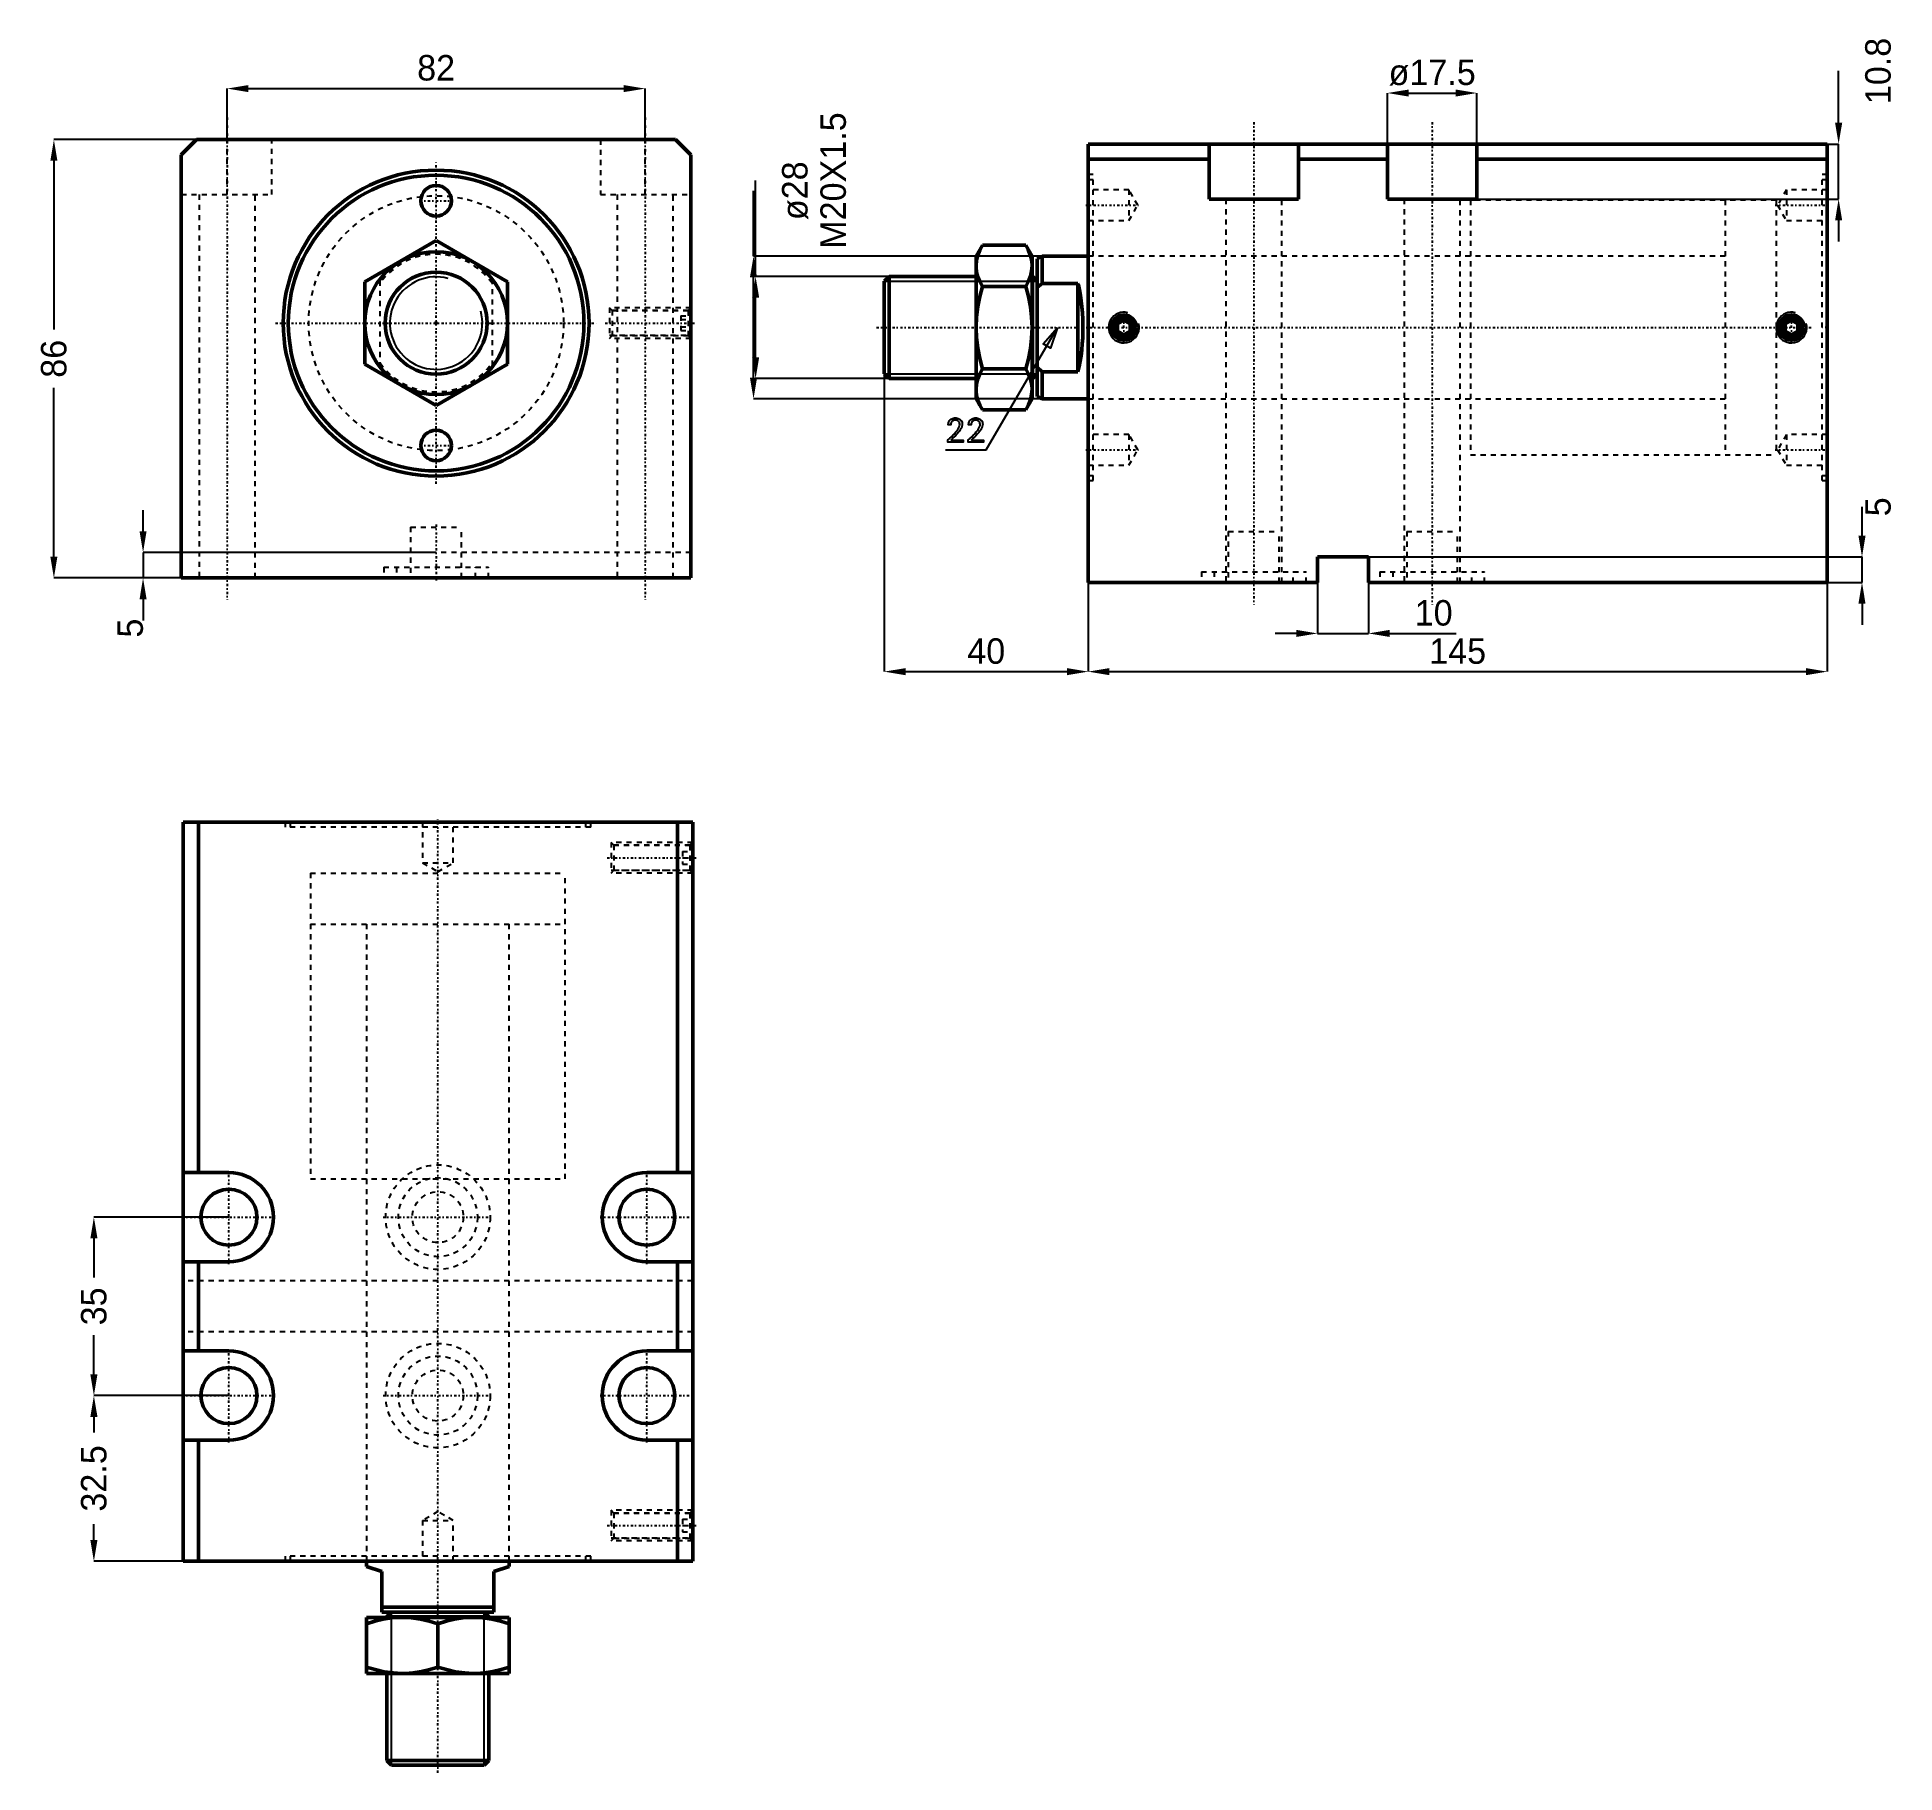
# Model space of a CAD drawing. Header units: millimetres. Extents: x -78 to 286, y -284 to 56.
import ezdxf

# ---------------------------------------------------------------- set-up
doc = ezdxf.new("R2010")
doc.units = ezdxf.units.MM
doc.linetypes.add('Center', pattern=[1.5, 0.45, -0.5, 0.05, -0.5])
doc.linetypes.add('Dashed', pattern=[2, 1, -1])
for name, color, linetype, lineweight in [('2d ConnectionPoints', 7, 'Continuous', 50), ('AM_0', 7, 'Continuous', 50), ('AM_5', 3, 'Continuous', 25), ('AM_7', 7, 'Center', 25), ('AM_9', 6, 'Dashed', 25)]:
    doc.layers.add(name, color=color, linetype=linetype, lineweight=lineweight)
doc.dimstyles.new('ISO-25', dxfattribs={"dimtxt": 2.5, "dimasz": 2.5, "dimexe": 1.25, "dimexo": 0.625, "dimtad": 1, "dimtxsty": 'Standard', "dimcen": 2.5, "dimadec": 0, "dimazin": 0, "dimtfac": 1, "dimtmove": 0, "dimatfit": 3, "dimfxl": 0, "dimarcsym": 0})

# ---------------------------------------------------------------- blocks, each defined once
blk = doc.blocks.new('1_JECX_MF_EXLA_50_50_0_rod__0_in_JECX_MF_160_EXLA_50_50_0__0')
at = {"layer": 'AM_0'}
for p, q in [((-14, 8.08), (0, 16.17)), ((0, 16.17), (14, 8.08)), ((-14, -8.08), (-14, 8.08)), ((14, 8.08), (14, -8.08)), ((0, -16.17), (-14, -8.08)), ((14, -8.08), (0, -16.17))]:
    blk.add_line(p, q, dxfattribs=at)
for radius in [14, 10]:
    blk.add_circle((0, 0), radius, dxfattribs=at)
at = {"layer": 'AM_5'}
blk.add_arc((0, 0), 9.08, 75, 15, dxfattribs=at)
at = {"layer": 'AM_9'}
for p, q in [((-11, -8.66), (-11, 8.66)), ((11, 8.66), (11, -8.66))]:
    blk.add_line(p, q, dxfattribs=at)
for start, end in [(35.4309, 144.5691), (215.4309, 324.5691)]:
    blk.add_arc((0, 0), 13.5, start, end, dxfattribs=at)
blk = doc.blocks.new('2_JECX_MF_EXLA_50_50_0_body__0_in_JECX_MF_160_EXLA_50_50_0__0')
at = {"layer": 'AM_0'}
for p, q in [((-47, 36), (-50, 33)), ((-50, 33), (-50, -50)), ((47, 36), (-47, 36)), ((50, 33), (47, 36)), ((50, -50), (50, 33)), ((-50, -50), (50, -50))]:
    blk.add_line(p, q, dxfattribs=at)
for centre, radius in [((0, 0), 30), ((0, 0), 29), ((0, 24), 3), ((0, -24), 3)]:
    blk.add_circle(centre, radius, dxfattribs=at)
at = {"layer": 'AM_5', "linetype": 'Dashed'}
for p, q in [((50, 3), (34, 3)), ((50, -3), (34, -3))]:
    blk.add_line(p, q, dxfattribs=at)
at = {"layer": 'AM_7'}
for p, q in [((-41, 40.3), (-41, -54.3)), ((41, 40.3), (41, -54.3)), ((0, -31.5), (0, 31.5)), ((-3.15, 24), (3.15, 24)), ((-31.5, 0), (31.5, 0)), ((33.2, 0), (50.8, 0)), ((-3.15, -24), (3.15, -24)), ((0, -39.5), (0, -50.5))]:
    blk.add_line(p, q, dxfattribs=at)
at = {"layer": 'AM_9'}
for p, q in [((-41, 25.2), (-41, 36)), ((-32.25, 25.2), (-32.25, 36)), ((32.25, 36), (32.25, 25.2)), ((41, 25.2), (41, 36)), ((-50, 25.2), (-32.25, 25.2)), ((-46.5, 25.2), (-46.5, -50)), ((-35.5, -50), (-35.5, 25.2)), ((32.25, 25.2), (50, 25.2)), ((35.5, 25.2), (35.5, -50)), ((46.5, -50), (46.5, 25.2)), ((34.54, 2.46), (34, 3)), ((34, 3), (34, -3)), ((49.5, 2.4), (34, 2.4)), ((49.46, 2.46), (34.54, 2.46)), ((34.54, 2.46), (34.54, -2.46)), ((48, 1.44), (50, 1.44)), ((48, 1.44), (48, -1.44)), ((48, 0.72), (50, 0.72)), ((50, 3), (49.46, 2.46)), ((49.46, 2.46), (49.46, -2.46)), ((50, 1.9), (49.5, 2.4)), ((49.5, 2.4), (49.5, -2.4)), ((34, -2.4), (49.5, -2.4)), ((34, -3), (34.54, -2.46)), ((34.54, -2.46), (49.46, -2.46)), ((48, -0.72), (50, -0.72)), ((48, -1.44), (50, -1.44)), ((49.46, -2.46), (50, -3)), ((49.5, -2.4), (50, -1.9)), ((-5, -40), (5, -40)), ((-5, -40), (-5, -50)), ((5, -50), (5, -40)), ((50, -45), (-50, -45)), ((-10.25, -47.9), (10.25, -47.9)), ((-10.25, -47.9), (-10.25, -50)), ((-7.75, -47.9), (-7.75, -50)), ((7.75, -50), (7.75, -47.9)), ((10.25, -50), (10.25, -47.9))]:
    blk.add_line(p, q, dxfattribs=at)
blk.add_circle((0, 0), 25, dxfattribs=at)
blk = doc.blocks.new('*D3')
at = {"layer": 'AM_5', "color": 0, "lineweight": -2}
for p, q in [((-41, 36), (-41, 46)), ((-36.83, 46), (36.83, 46)), ((41, 36), (41, 46))]:
    blk.add_line(p, q, dxfattribs=at)
at = {"layer": 'AM_5', "color": 0}
for points in [[(-36.83, 46.69), (-36.83, 45.31), (-41, 46)], [(36.83, 45.31), (36.83, 46.69), (41, 46)]]:
    blk.add_solid(points, dxfattribs=at)
at = {"layer": 'Defpoints', "color": 0}
for p in [(41, 46), (-41, 36), (41, 36)]:
    blk.add_point(p, dxfattribs=at)
at = {"layer": 'AM_5', "color": 0, "insert": (0, 50.05), "char_height": 5, "attachment_point": 5}
blk.add_mtext('82', dxfattribs=at)
blk = doc.blocks.new('*D4')
at = {"layer": 'AM_5', "color": 0, "lineweight": -2}
for p, q in [((-47, 36), (-75, 36)), ((-75, 31.83), (-75, -1.28)), ((-75, -45.83), (-75, -12.72)), ((-50, -50), (-75, -50))]:
    blk.add_line(p, q, dxfattribs=at)
at = {"layer": 'AM_5', "color": 0}
for points in [[(-74.31, 31.83), (-75.69, 31.83), (-75, 36)], [(-75.69, -45.83), (-74.31, -45.83), (-75, -50)]]:
    blk.add_solid(points, dxfattribs=at)
at = {"layer": 'Defpoints', "color": 0}
for p in [(-47, 36), (-75, -50), (-50, -50)]:
    blk.add_point(p, dxfattribs=at)
at = {"layer": 'AM_5', "color": 0, "insert": (-75, -7), "char_height": 5, "attachment_point": 5, "rotation": 90}
blk.add_mtext('86', dxfattribs=at)
blk = doc.blocks.new('*D5')
at = {"layer": 'AM_5', "color": 0, "lineweight": -2}
for p, q in [((-57.5, -40.83), (-57.5, -36.67)), ((0, -45), (-57.5, -45)), ((-57.5, -45), (-57.5, -50)), ((-50, -50), (-57.5, -50)), ((-57.5, -54.17), (-57.5, -58.33))]:
    blk.add_line(p, q, dxfattribs=at)
at = {"layer": 'AM_5', "color": 0}
for points in [[(-58.19, -40.83), (-56.81, -40.83), (-57.5, -45)], [(-56.81, -54.17), (-58.19, -54.17), (-57.5, -50)]]:
    blk.add_solid(points, dxfattribs=at)
at = {"layer": 'Defpoints', "color": 0}
for p in [(0, -45), (-57.5, -50), (-50, -50)]:
    blk.add_point(p, dxfattribs=at)
at = {"layer": 'AM_5', "color": 0, "insert": (-60, -59.83), "char_height": 5, "attachment_point": 5, "rotation": 90}
blk.add_mtext('5', dxfattribs=at)
blk = doc.blocks.new('1_JECX_MF_EXLA_50_50_0_rod__0_in_JECX_MF_160_EXLA_50_50_0__4')
at = {"layer": 'AM_0'}
for p, q in [((-14, 0), (-14, -1.03)), ((14, -1.03), (14, 0)), ((-11, -2), (-14, -1.03)), ((-11, -10), (-11, -2)), ((14, -1.03), (11, -2)), ((11, -2), (11, -10)), ((-11, -9), (11, -9)), ((-11, -10), (11, -10)), ((-9.08, -10), (-10, -10.92)), ((-10, -10.92), (10, -10.92)), ((-10, -10.92), (-10, -11)), ((10, -10.92), (9.08, -10)), ((10, -11), (10, -10.92)), ((14, -11), (-14, -11)), ((-14, -22), (-14, -11)), ((0, -20.75), (0, -12.25)), ((14, -11), (14, -22)), ((14, -22), (-14, -22)), ((-10, -22), (-10, -39.08)), ((10, -39.08), (10, -22)), ((-10, -39.08), (-9.08, -40)), ((-10, -39.08), (10, -39.08)), ((-9.08, -40), (9.08, -40)), ((9.08, -40), (10, -39.08))]:
    blk.add_line(p, q, dxfattribs=at)
for points in [[(-7, -11), (-7.5, -11.01), (-9.13, -11.12), (-10.75, -11.38), (-12.39, -11.76), (-14, -12.25)], [(0, -12.25), (-1.7, -11.74), (-3.43, -11.34), (-5.21, -11.09), (-7, -11)], [(7, -11), (6.5, -11.01), (4.87, -11.12), (3.25, -11.38), (1.61, -11.76), (0, -12.25)], [(14, -12.25), (12.3, -11.74), (10.57, -11.34), (8.79, -11.09), (7, -11)], [(-14, -20.75), (-12.3, -21.26), (-10.57, -21.66), (-8.79, -21.91), (-7, -22)], [(-7, -22), (-6.5, -21.99), (-4.87, -21.88), (-3.25, -21.62), (-1.61, -21.24), (0, -20.75)], [(0, -20.75), (1.7, -21.26), (3.43, -21.66), (5.21, -21.91), (7, -22)], [(7, -22), (7.5, -21.99), (9.13, -21.88), (10.75, -21.62), (12.39, -21.24), (14, -20.75)]]:
    blk.add_lwpolyline(points, dxfattribs=at)
at = {"layer": 'AM_5'}
for p, q in [((-9.08, -40), (-9.08, -10)), ((9.08, -40), (9.08, -10))]:
    blk.add_line(p, q, dxfattribs=at)
at = {"layer": 'AM_7'}
blk.add_line((0, -41.5), (0, 145.49), dxfattribs=at)
at = {"layer": 'AM_9'}
for p, q in [((-25, 135), (25, 135)), ((-25, 135), (-25, 125)), ((25, 125), (25, 135)), ((-25, 125), (25, 125)), ((-14, 125), (-14, 0)), ((14, 0), (14, 125))]:
    blk.add_line(p, q, dxfattribs=at)
blk = doc.blocks.new('2_JECX_MF_EXLA_50_50_0_body__0_in_JECX_MF_160_EXLA_50_50_0__4')
at = {"layer": 'AM_0'}
for p, q in [((50, 145), (-50, 145)), ((-50, 145), (-50, 0)), ((-47, 145), (-47, 76.25)), ((47, 145), (47, 76.25)), ((50, 145), (50, 0)), ((-41, 76.25), (-50, 76.25)), ((50, 76.25), (41, 76.25)), ((-50, 58.75), (-41, 58.75)), ((-47, 58.75), (-47, 41.25)), ((41, 58.75), (50, 58.75)), ((47, 58.75), (47, 41.25)), ((-41, 41.25), (-50, 41.25)), ((50, 41.25), (41, 41.25)), ((-50, 23.75), (-41, 23.75)), ((-47, 23.75), (-47, 0)), ((41, 23.75), (50, 23.75)), ((47, 23.75), (47, 0)), ((50, 0), (-50, 0))]:
    blk.add_line(p, q, dxfattribs=at)
for centre in [(-41, 67.5), (41, 67.5), (-41, 32.5), (41, 32.5)]:
    blk.add_circle(centre, 5.5, dxfattribs=at)
for centre, start, end in [((-41, 67.5), 270, 90), ((41, 67.5), 90, 270), ((-41, 32.5), 270, 90), ((41, 32.5), 90, 270)]:
    blk.add_arc(centre, 8.75, start, end, dxfattribs=at)
at = {"layer": 'AM_5', "linetype": 'Dashed'}
for p, q in [((50, 141), (34, 141)), ((50, 135), (34, 135)), ((50, 10), (34, 10)), ((50, 4), (34, 4))]:
    blk.add_line(p, q, dxfattribs=at)
at = {"layer": 'AM_7'}
for p, q in [((33.2, 138), (50.8, 138)), ((-41, 58.3125), (-41, 76.6875)), ((41, 58.3125), (41, 76.6875)), ((-50.1875, 67.5), (-31.8125, 67.5)), ((-10.7625, 67.5), (10.7625, 67.5)), ((31.8125, 67.5), (50.1875, 67.5)), ((-41, 23.3125), (-41, 41.6875)), ((41, 23.3125), (41, 41.6875)), ((-50.1875, 32.5), (-31.8125, 32.5)), ((-10.7625, 32.5), (10.7625, 32.5)), ((31.8125, 32.5), (50.1875, 32.5)), ((33.2, 7), (50.8, 7))]:
    blk.add_line(p, q, dxfattribs=at)
at = {"layer": 'AM_9'}
for p, q in [((-30, 145), (-30, 144)), ((30, 144), (-30, 144)), ((-29, 145), (-29, 144)), ((-3, 145), (-3, 137)), ((3, 137), (3, 145)), ((29, 144), (29, 145)), ((30, 144), (30, 145)), ((34, 141), (34, 135)), ((34.5415, 140.4585), (34, 141)), ((49.5, 140.4), (34, 140.4)), ((49.4585, 140.4585), (34.5415, 140.4585)), ((34.5415, 140.4585), (34.5415, 135.5415)), ((48, 139.25), (50, 139.25)), ((48, 139.25), (48, 136.75)), ((50, 141), (49.4585, 140.4585)), ((49.4585, 140.4585), (49.4585, 135.5415)), ((49.5, 140.4), (49.5, 135.6)), ((50, 139.9), (49.5, 140.4)), ((-25, 135), (25, 135)), ((-25, 135), (-25, 75)), ((-3, 137), (3, 137)), ((-3, 137), (0, 135.2679)), ((0, 135.2679), (3, 137)), ((25, 75), (25, 135)), ((34, 135.6), (49.5, 135.6)), ((34, 135), (34.5415, 135.5415)), ((34.5415, 135.5415), (49.4585, 135.5415)), ((48, 138), (50, 138)), ((48, 136.75), (50, 136.75)), ((49.4585, 135.5415), (50, 135)), ((49.5, 135.6), (50, 136.1)), ((-25, 75), (25, 75)), ((-14, 75), (-14, 0)), ((14, 0), (14, 75)), ((50, 55), (-50, 55)), ((50, 45), (-50, 45)), ((0, 9.7321), (-3, 8)), ((-3, 8), (-3, 0)), ((-3, 8), (3, 8)), ((3, 8), (0, 9.7321)), ((3, 0), (3, 8)), ((34, 10), (34, 4)), ((34.5415, 9.4585), (34, 10)), ((49.5, 9.4), (34, 9.4)), ((49.4585, 9.4585), (34.5415, 9.4585)), ((34.5415, 9.4585), (34.5415, 4.5415)), ((48, 8.25), (50, 8.25)), ((48, 8.25), (48, 5.75)), ((50, 10), (49.4585, 9.4585)), ((49.4585, 9.4585), (49.4585, 4.5415)), ((50, 8.9), (49.5, 9.4)), ((49.5, 9.4), (49.5, 4.6)), ((34, 4.6), (49.5, 4.6)), ((34, 4), (34.5415, 4.5415)), ((34.5415, 4.5415), (49.4585, 4.5415)), ((48, 7), (50, 7)), ((48, 5.75), (50, 5.75)), ((49.4585, 4.5415), (50, 4)), ((49.5, 4.6), (50, 5.1)), ((30, 1), (-30, 1)), ((-30, 1), (-30, 0)), ((-29, 1), (-29, 0)), ((29, 0), (29, 1)), ((30, 0), (30, 1))]:
    blk.add_line(p, q, dxfattribs=at)
for centre, radius in [((0, 67.5), 10.25), ((0, 67.5), 7.75), ((0, 67.5), 5), ((0, 32.5), 10.25), ((0, 32.5), 7.75), ((0, 32.5), 5)]:
    blk.add_circle(centre, radius, dxfattribs=at)
blk = doc.blocks.new('*D11')
at = {"layer": 'AM_5', "color": 0, "lineweight": -2}
for p, q in [((-40.65, -175.38), (-67.15, -175.38)), ((-67.15, -179.55), (-67.15, -187.22)), ((-67.15, -206.22), (-67.15, -198.55)), ((-40.65, -210.38), (-67.15, -210.38))]:
    blk.add_line(p, q, dxfattribs=at)
at = {"layer": 'AM_5', "color": 0}
for points in [[(-67.84, -179.55), (-66.45, -179.55), (-67.15, -175.38)], [(-67.84, -206.22), (-66.45, -206.22), (-67.15, -210.38)]]:
    blk.add_solid(points, dxfattribs=at)
at = {"layer": 'Defpoints', "color": 0}
for p in [(-67.15, -175.38), (-40.65, -175.38), (-40.65, -210.38)]:
    blk.add_point(p, dxfattribs=at)
at = {"layer": 'AM_5', "color": 0, "insert": (-67.15, -192.88), "char_height": 5, "attachment_point": 5, "rotation": 90}
blk.add_mtext('35', dxfattribs=at)
blk = doc.blocks.new('*D12')
at = {"layer": 'AM_5', "color": 0, "lineweight": -2}
for p, q in [((-40.65, -210.38), (-67.15, -210.38)), ((-67.15, -214.55), (-67.15, -217.63)), ((-67.15, -238.72), (-67.15, -235.63)), ((-49.65, -242.88), (-67.15, -242.88))]:
    blk.add_line(p, q, dxfattribs=at)
at = {"layer": 'AM_5', "color": 0}
for points in [[(-67.84, -214.55), (-66.45, -214.55), (-67.15, -210.38)], [(-67.84, -238.72), (-66.45, -238.72), (-67.15, -242.88)]]:
    blk.add_solid(points, dxfattribs=at)
at = {"layer": 'Defpoints', "color": 0}
for p in [(-40.65, -210.38), (-67.15, -242.88), (-49.65, -242.88)]:
    blk.add_point(p, dxfattribs=at)
at = {"layer": 'AM_5', "color": 0, "insert": (-67.15, -226.63), "char_height": 5, "attachment_point": 5, "rotation": 90}
blk.add_mtext('32.5', dxfattribs=at)
blk = doc.blocks.new('1_JECX_MF_EXLA_50_50_0_rod__0_in_JECX_MF_160_EXLA_50_50_0__2')
at = {"layer": 'AM_0'}
for p, q in [((-20.75, 16.17), (-22, 14)), ((-20.75, 16.17), (-12.25, 16.17)), ((-11, 14), (-12.25, 16.17)), ((-22, 14), (-22, -14)), ((-11, 14), (-11, -14)), ((-9, 14), (-10, 13.5)), ((-10, 13.5), (-10, -13.5)), ((0, 14), (-9, 14)), ((-9, 14), (-9, 8.66)), ((-39.08, 10), (-40, 9.08)), ((-40, 9.08), (-40, -9.08)), ((-22, 10), (-39.08, 10)), ((-39.08, 10), (-39.08, -10)), ((-20.75, 8.08), (-12.25, 8.08)), ((-10.92, 10), (-11, 10)), ((-10, 9.08), (-10.92, 10)), ((-10.92, 10), (-10.92, -10)), ((-9, 8.66), (-10, 7.83)), ((-2, 8.66), (-9, 8.66)), ((-2, 8.66), (-2, -8.66)), ((-40, -9.08), (-39.08, -10)), ((-39.08, -10), (-22, -10)), ((-20.75, -8.08), (-12.25, -8.08)), ((-11, -10), (-10.92, -10)), ((-10.92, -10), (-10, -9.08)), ((-9, -8.66), (-2, -8.66)), ((-9, -8.66), (-9, -14)), ((-22, -14), (-20.75, -16.17)), ((-12.25, -16.17), (-11, -14)), ((-10, -13.5), (-9, -14)), ((-9, -14), (0, -14)), ((-20.75, -16.17), (-12.25, -16.17))]:
    blk.add_line(p, q, dxfattribs=at)
for points in [[(-20.75, 16.17), (-21.26, 15.18), (-21.66, 14.19), (-21.91, 13.16), (-22, 12.12)], [(-11, 12.12), (-11.01, 12.41), (-11.12, 13.36), (-11.38, 14.29), (-11.76, 15.23), (-12.25, 16.17)], [(-22, 12.12), (-21.99, 11.84), (-21.88, 10.89), (-21.62, 9.96), (-21.24, 9.01), (-20.75, 8.08)], [(-12.25, 8.08), (-11.74, 9.07), (-11.34, 10.06), (-11.09, 11.09), (-11, 12.12)], [(-20.75, 8.08), (-21.26, 6.12), (-21.66, 4.12), (-21.91, 2.07), (-22, 0)], [(-11, 0), (-11, 0.03), (-11.09, 2.05), (-11.33, 4.06), (-11.73, 6.08), (-12.25, 8.08)], [(-2, -8.66), (-1.77, -7.67), (-1.57, -6.62), (-1.39, -5.52), (-1.25, -4.38), (-1.15, -3.2), (-1.07, -2), (-1.03, -0.78), (-1.03, 0.44), (-1.06, 1.65), (-1.12, 2.86), (-1.22, 4.04), (-1.35, 5.2), (-1.51, 6.31), (-1.71, 7.37), (-1.93, 8.38), (-2, 8.66)], [(-22, 0), (-22, -0.03), (-21.91, -2.05), (-21.67, -4.06), (-21.27, -6.08), (-20.75, -8.08)], [(-12.25, -8.08), (-11.74, -6.12), (-11.34, -4.12), (-11.09, -2.07), (-11, 0)], [(-20.75, -8.08), (-21.26, -9.07), (-21.66, -10.06), (-21.91, -11.09), (-22, -12.12)], [(-11, -12.12), (-11.01, -11.84), (-11.12, -10.89), (-11.38, -9.96), (-11.76, -9.01), (-12.25, -8.08)], [(-10, -7.83), (-9.96, -7.86), (-9, -8.66)], [(-22, -12.12), (-21.99, -12.41), (-21.88, -13.36), (-21.62, -14.29), (-21.24, -15.23), (-20.75, -16.17)], [(-12.25, -16.17), (-11.74, -15.18), (-11.34, -14.19), (-11.09, -13.16), (-11, -12.12)]]:
    blk.add_lwpolyline(points, dxfattribs=at)
at = {"layer": 'AM_5'}
for p, q in [((-40, 9.08), (-10, 9.08)), ((-40, -9.08), (-10, -9.08))]:
    blk.add_line(p, q, dxfattribs=at)
at = {"layer": 'AM_7'}
blk.add_line((-41.5, 0), (142.25, 0), dxfattribs=at)
at = {"layer": 'AM_9'}
for p, q in [((135, 25), (125, 25)), ((125, 25), (125, -25)), ((135, 25), (135, -25)), ((125, 14), (0, 14)), ((0, -14), (125, -14)), ((125, -25), (135, -25))]:
    blk.add_line(p, q, dxfattribs=at)
blk = doc.blocks.new('2_JECX_MF_EXLA_50_50_0_body__0_in_JECX_MF_160_EXLA_50_50_0__2')
at = {"layer": 'AM_0'}
for p, q in [((145, 36), (0, 36)), ((0, -50), (0, 36)), ((23.75, 33), (0, 33)), ((23.75, 36), (23.75, 25.2)), ((41.25, 25.2), (41.25, 36)), ((58.75, 33), (41.25, 33)), ((58.75, 36), (58.75, 25.2)), ((76.25, 25.2), (76.25, 36)), ((145, 33), (76.25, 33)), ((145, -50), (145, 36)), ((23.75, 25.2), (41.25, 25.2)), ((58.75, 25.2), (76.25, 25.2)), ((7, 1.44), (5.75, 0.72)), ((5.75, 0.72), (5.75, -0.72)), ((8.25, 0.72), (7, 1.44)), ((8.25, -0.72), (8.25, 0.72)), ((138, 1.44), (136.75, 0.72)), ((136.75, 0.72), (136.75, -0.72)), ((139.25, 0.72), (138, 1.44)), ((139.25, -0.72), (139.25, 0.72)), ((5.75, -0.72), (7, -1.44)), ((7, -1.44), (8.25, -0.72)), ((136.75, -0.72), (138, -1.44)), ((138, -1.44), (139.25, -0.72)), ((45, -45), (45, -50)), ((55, -45), (45, -45)), ((55, -50), (55, -45)), ((45, -50), (0, -50)), ((145, -50), (55, -50))]:
    blk.add_line(p, q, dxfattribs=at)
for centre, radius in [((7, 0), 2.46), ((7, 0), 2.4), ((7, 0), 1.9), ((138, 0), 2.46), ((138, 0), 2.4), ((138, 0), 1.9)]:
    blk.add_circle(centre, radius, dxfattribs=at)
at = {"layer": 'AM_5'}
for centre in [(7, 0), (138, 0)]:
    blk.add_arc(centre, 3, 75, 15, dxfattribs=at)
at = {"layer": 'AM_7'}
for p, q in [((32.5, 40.3), (32.5, -54.3)), ((67.5, 40.3), (67.5, -54.3)), ((-0.49, 24), (10.22, 24)), ((134.78, 24), (145.49, 24)), ((7, -3.15), (7, 3.15)), ((138, -3.15), (138, 3.15)), ((145.05, 0), (143.95, 0)), ((-0.49, -24), (10.22, -24)), ((134.78, -24), (145.49, -24))]:
    blk.add_line(p, q, dxfattribs=at)
at = {"layer": 'AM_9'}
for p, q in [((1, 30), (0, 30)), ((1, -30), (1, 30)), ((144, -30), (144, 30)), ((145, 30), (144, 30)), ((1, 29), (0, 29)), ((8, 27), (0, 27)), ((9.73, 24), (8, 27)), ((8, 27), (8, 21)), ((137, 27), (135.27, 24)), ((145, 27), (137, 27)), ((137, 27), (137, 21)), ((145, 29), (144, 29)), ((8, 21), (9.73, 24)), ((27, 25.2), (27, -50)), ((38, -50), (38, 25.2)), ((62, 25.2), (62, -50)), ((73, -50), (73, 25.2)), ((135, 25), (75, 25)), ((75, 25), (75, -25)), ((135, 25), (135, -25)), ((135.27, 24), (137, 21)), ((0, 21), (8, 21)), ((137, 21), (145, 21)), ((75, 14), (0, 14)), ((0, -14), (75, -14)), ((8, -21), (0, -21)), ((9.73, -24), (8, -21)), ((8, -21), (8, -27)), ((137, -21), (135.27, -24)), ((145, -21), (137, -21)), ((137, -21), (137, -27)), ((8, -27), (9.73, -24)), ((75, -25), (135, -25)), ((135.27, -24), (137, -27)), ((0, -27), (8, -27)), ((0, -29), (1, -29)), ((137, -27), (145, -27)), ((144, -29), (145, -29)), ((0, -30), (1, -30)), ((144, -30), (145, -30)), ((27.5, -40), (37.5, -40)), ((27.5, -40), (27.5, -50)), ((37.5, -50), (37.5, -40)), ((62.5, -40), (72.5, -40)), ((62.5, -40), (62.5, -50)), ((72.5, -50), (72.5, -40)), ((22.25, -47.9), (42.75, -47.9)), ((22.25, -47.9), (22.25, -50)), ((24.75, -47.9), (24.75, -50)), ((40.25, -50), (40.25, -47.9)), ((42.75, -50), (42.75, -47.9)), ((57.25, -47.9), (77.75, -47.9)), ((57.25, -47.9), (57.25, -50)), ((59.75, -47.9), (59.75, -50)), ((75.25, -50), (75.25, -47.9)), ((77.75, -50), (77.75, -47.9))]:
    blk.add_line(p, q, dxfattribs=at)
blk = doc.blocks.new('*D24')
at = {"layer": 'AM_5', "color": 0, "lineweight": -2}
for p, q in [((186.69, 35.13), (186.69, 45.13)), ((190.86, 45.13), (200.03, 45.13)), ((204.19, 35.13), (204.19, 45.13))]:
    blk.add_line(p, q, dxfattribs=at)
at = {"layer": 'AM_5', "color": 0}
for points in [[(190.86, 45.82), (190.86, 44.43), (186.69, 45.13)], [(200.03, 45.82), (200.03, 44.43), (204.19, 45.13)]]:
    blk.add_solid(points, dxfattribs=at)
at = {"layer": 'Defpoints', "color": 0}
for p in [(204.19, 45.13), (186.69, 35.13), (204.19, 35.13)]:
    blk.add_point(p, dxfattribs=at)
at = {"layer": 'AM_5', "color": 0, "insert": (195.44, 49.13), "char_height": 5, "attachment_point": 5}
blk.add_mtext('ø17.5', dxfattribs=at)
blk = doc.blocks.new('*D25')
at = {"layer": 'AM_5', "color": 0, "lineweight": -2}
for p, q in [((275.19, 39.29), (275.19, 49.46)), ((204.19, 35.13), (275.19, 35.13)), ((275.19, 24.33), (275.19, 35.13)), ((204.19, 24.33), (275.19, 24.33)), ((275.19, 20.16), (275.19, 15.99))]:
    blk.add_line(p, q, dxfattribs=at)
at = {"layer": 'AM_5', "color": 0}
for points in [[(274.5, 39.29), (275.89, 39.29), (275.19, 35.13)], [(274.5, 20.16), (275.89, 20.16), (275.19, 24.33)]]:
    blk.add_solid(points, dxfattribs=at)
at = {"layer": 'Defpoints', "color": 0}
for p in [(204.19, 35.13), (275.19, 35.13), (204.19, 24.33)]:
    blk.add_point(p, dxfattribs=at)
at = {"layer": 'AM_5', "color": 0, "insert": (282.94, 49.46), "char_height": 5, "attachment_point": 5, "rotation": 90}
blk.add_mtext('10.8', dxfattribs=at)
blk = doc.blocks.new('*D26')
at = {"layer": 'AM_5', "color": 0, "lineweight": -2}
for p, q in [((127.94, -50.87), (127.94, -68.37)), ((272.94, -50.87), (272.94, -68.37)), ((132.11, -68.37), (268.78, -68.37))]:
    blk.add_line(p, q, dxfattribs=at)
at = {"layer": 'AM_5', "color": 0}
for points in [[(132.11, -67.68), (132.11, -69.07), (127.94, -68.37)], [(268.78, -67.68), (268.78, -69.07), (272.94, -68.37)]]:
    blk.add_solid(points, dxfattribs=at)
at = {"layer": 'Defpoints', "color": 0}
for p in [(127.94, -50.87), (272.94, -50.87), (272.94, -68.37)]:
    blk.add_point(p, dxfattribs=at)
at = {"layer": 'AM_5', "color": 0, "insert": (200.44, -64.37), "char_height": 5, "attachment_point": 5}
blk.add_mtext('145', dxfattribs=at)
blk = doc.blocks.new('*D27')
at = {"layer": 'AM_5', "color": 0, "lineweight": -2}
for p, q in [((87.94, -0.87), (87.94, -68.37)), ((127.94, -50.87), (127.94, -68.37)), ((92.11, -68.37), (123.78, -68.37))]:
    blk.add_line(p, q, dxfattribs=at)
at = {"layer": 'AM_5', "color": 0}
for points in [[(92.11, -67.68), (92.11, -69.07), (87.94, -68.37)], [(123.78, -67.68), (123.78, -69.07), (127.94, -68.37)]]:
    blk.add_solid(points, dxfattribs=at)
at = {"layer": 'Defpoints', "color": 0}
for p in [(87.94, -0.87), (127.94, -50.87), (127.94, -68.37)]:
    blk.add_point(p, dxfattribs=at)
at = {"layer": 'AM_5', "color": 0, "insert": (107.94, -64.37), "char_height": 5, "attachment_point": 5}
blk.add_mtext('40', dxfattribs=at)
blk = doc.blocks.new('*D28')
at = {"layer": 'AM_5', "color": 0, "lineweight": -2}
for p, q in [((62.28, 13.13), (62.28, 25.96)), ((118.94, 13.13), (62.28, 13.13)), ((62.28, -10.71), (62.28, 8.96)), ((118.94, -14.87), (62.28, -14.87))]:
    blk.add_line(p, q, dxfattribs=at)
at = {"layer": 'AM_5', "color": 0}
for points in [[(61.58, 8.96), (62.97, 8.96), (62.28, 13.13)], [(61.58, -10.71), (62.97, -10.71), (62.28, -14.87)]]:
    blk.add_solid(points, dxfattribs=at)
at = {"layer": 'Defpoints', "color": 0}
for p in [(62.28, 13.13), (118.94, 13.13), (118.94, -14.87)]:
    blk.add_point(p, dxfattribs=at)
at = {"layer": 'AM_5', "color": 0, "insert": (70.44, 25.96), "char_height": 5, "attachment_point": 5, "rotation": 90}
blk.add_mtext('ø28', dxfattribs=at)
blk = doc.blocks.new('*D29')
at = {"layer": 'AM_5', "color": 0, "lineweight": -2}
for p, q in [((62.69, 9.13), (62.69, 27.96)), ((88.86, 9.13), (62.69, 9.13)), ((62.69, -6.71), (62.69, 4.96)), ((88.94, -10.87), (62.69, -10.87))]:
    blk.add_line(p, q, dxfattribs=at)
at = {"layer": 'AM_5', "color": 0}
for points in [[(62, 4.96), (63.39, 4.96), (62.69, 9.13)], [(62, -6.71), (63.39, -6.71), (62.69, -10.87)]]:
    blk.add_solid(points, dxfattribs=at)
at = {"layer": 'Defpoints', "color": 0}
for p in [(62.69, 9.13), (88.86, 9.13), (88.94, -10.87)]:
    blk.add_point(p, dxfattribs=at)
at = {"layer": 'AM_5', "color": 0, "insert": (77.94, 27.96), "char_height": 5, "attachment_point": 5, "rotation": 90}
blk.add_mtext('M20X1.5', dxfattribs=at)
blk = doc.blocks.new('*D30')
at = {"layer": 'AM_5', "color": 0, "lineweight": -2}
for p, q in [((172.94, -45.87), (172.94, -60.87)), ((182.94, -50.87), (182.94, -60.87)), ((168.78, -60.87), (164.61, -60.87)), ((172.94, -60.87), (182.94, -60.87)), ((187.11, -60.87), (200.16, -60.87))]:
    blk.add_line(p, q, dxfattribs=at)
at = {"layer": 'AM_5', "color": 0}
for points in [[(168.78, -60.18), (168.78, -61.57), (172.94, -60.87)], [(187.11, -60.18), (187.11, -61.57), (182.94, -60.87)]]:
    blk.add_solid(points, dxfattribs=at)
at = {"layer": 'Defpoints', "color": 0}
for p in [(172.94, -45.87), (182.94, -50.87), (182.94, -60.87)]:
    blk.add_point(p, dxfattribs=at)
at = {"layer": 'AM_5', "color": 0, "insert": (195.74, -56.87), "char_height": 5, "attachment_point": 5}
blk.add_mtext('10', dxfattribs=at)
blk = doc.blocks.new('*D31')
at = {"layer": 'AM_5', "color": 0, "lineweight": -2}
for p, q in [((279.78, -41.71), (279.78, -36.04)), ((172.94, -45.87), (279.78, -45.87)), ((279.78, -50.87), (279.78, -45.87)), ((182.94, -50.87), (279.78, -50.87)), ((279.78, -55.04), (279.78, -59.21))]:
    blk.add_line(p, q, dxfattribs=at)
at = {"layer": 'AM_5', "color": 0}
for points in [[(279.08, -41.71), (280.47, -41.71), (279.78, -45.87)], [(279.08, -55.04), (280.47, -55.04), (279.78, -50.87)]]:
    blk.add_solid(points, dxfattribs=at)
at = {"layer": 'Defpoints', "color": 0}
for p in [(172.94, -45.87), (182.94, -50.87), (279.78, -50.87)]:
    blk.add_point(p, dxfattribs=at)
at = {"layer": 'AM_5', "color": 0, "insert": (282.94, -36.04), "char_height": 5, "attachment_point": 5, "rotation": 90}
blk.add_mtext('5', dxfattribs=at)

msp = doc.modelspace()

# ---------------------------------------------------------------- linework, layer by layer
at = {"layer": '2d ConnectionPoints'}
for p in [(0, 0), (127.943, -0.872), (0.354, -242.882)]:
    msp.add_point(p, dxfattribs=at)
at = {"layer": 'AM_5'}
for p, q in [((107.943, -24.872), (121.943, -0.872)), ((99.943, -24.872), (107.943, -24.872))]:
    msp.add_line(p, q, dxfattribs=at)
for points in [[(121.943, -0.872), (120.563, -4.891), (119.124, -4.052), (121.943, -0.872)], [(100.59, -22.761), (100.59, -22.761), (100.804, -22.566), (101.109, -22.28), (101.109, -22.28), (101.395, -22.003), (101.574, -21.824), (101.574, -21.824), (101.747, -21.643), (101.994, -21.359), (101.994, -21.359), (102.226, -21.059), (102.374, -20.85), (102.374, -20.85), (102.504, -20.643), (102.644, -20.347), (102.644, -20.347), (102.72, -20.069), (102.735, -19.895), (102.735, -19.895), (102.73, -19.797), (102.707, -19.658), (102.707, -19.658), (102.664, -19.53), (102.624, -19.45), (102.624, -19.45), (102.577, -19.375), (102.493, -19.277), (102.493, -19.277), (102.394, -19.194), (102.32, -19.147), (102.32, -19.147), (102.241, -19.109), (102.115, -19.067), (102.115, -19.067), (101.981, -19.044), (101.886, -19.04), (101.886, -19.04), (101.782, -19.045), (101.635, -19.068), (101.635, -19.068), (101.497, -19.111), (101.412, -19.151), (101.412, -19.151), (101.332, -19.199), (101.227, -19.286), (101.227, -19.286), (101.137, -19.391), (101.087, -19.471), (101.087, -19.471), (101.045, -19.558), (100.999, -19.7), (100.999, -19.7), (100.975, -19.855), (100.97, -19.966), (100.482, -19.966), (100.482, -19.966), (100.49, -19.8), (100.53, -19.567), (100.53, -19.567), (100.603, -19.357), (100.671, -19.229), (100.671, -19.229), (100.752, -19.111), (100.892, -18.957), (100.892, -18.957), (101.057, -18.83), (101.18, -18.761), (101.18, -18.761), (101.31, -18.703), (101.516, -18.641), (101.516, -18.641), (101.734, -18.608), (101.886, -18.601), (101.886, -18.601), (102.029, -18.607), (102.235, -18.639), (102.235, -18.639), (102.432, -18.697), (102.559, -18.751), (102.559, -18.751), (102.679, -18.816), (102.84, -18.935), (102.84, -18.935), (102.978, -19.08), (103.058, -19.19), (103.058, -19.19), (103.125, -19.31), (103.198, -19.505), (103.198, -19.505), (103.237, -19.719), (103.245, -19.872), (103.245, -19.872), (103.234, -20.045), (103.176, -20.312), (103.176, -20.312), (103.068, -20.586), (102.969, -20.772), (102.969, -20.772), (102.854, -20.958), (102.669, -21.227), (102.669, -21.227), (102.467, -21.484), (102.324, -21.648), (102.324, -21.648), (102.169, -21.816), (101.909, -22.087), (101.909, -22.087), (101.616, -22.382), (101.402, -22.592), (101.058, -22.93), (103.385, -22.934), (103.385, -23.372), (100.417, -23.372), (100.417, -22.917), (100.59, -22.761)], [(104.59, -22.761), (104.59, -22.761), (104.804, -22.566), (105.109, -22.28), (105.109, -22.28), (105.395, -22.003), (105.574, -21.824), (105.574, -21.824), (105.747, -21.643), (105.994, -21.359), (105.994, -21.359), (106.226, -21.059), (106.374, -20.85), (106.374, -20.85), (106.504, -20.643), (106.644, -20.347), (106.644, -20.347), (106.72, -20.069), (106.735, -19.895), (106.735, -19.895), (106.73, -19.797), (106.707, -19.658), (106.707, -19.658), (106.664, -19.53), (106.624, -19.45), (106.624, -19.45), (106.577, -19.375), (106.493, -19.277), (106.493, -19.277), (106.394, -19.194), (106.32, -19.147), (106.32, -19.147), (106.241, -19.109), (106.115, -19.067), (106.115, -19.067), (105.981, -19.044), (105.886, -19.04), (105.886, -19.04), (105.782, -19.045), (105.635, -19.068), (105.635, -19.068), (105.497, -19.111), (105.412, -19.151), (105.412, -19.151), (105.332, -19.199), (105.227, -19.286), (105.227, -19.286), (105.137, -19.391), (105.087, -19.471), (105.087, -19.471), (105.045, -19.558), (104.999, -19.7), (104.999, -19.7), (104.975, -19.855), (104.97, -19.966), (104.482, -19.966), (104.482, -19.966), (104.49, -19.8), (104.53, -19.567), (104.53, -19.567), (104.603, -19.357), (104.671, -19.229), (104.671, -19.229), (104.752, -19.111), (104.892, -18.957), (104.892, -18.957), (105.057, -18.83), (105.18, -18.761), (105.18, -18.761), (105.31, -18.703), (105.516, -18.641), (105.516, -18.641), (105.734, -18.608), (105.886, -18.601), (105.886, -18.601), (106.029, -18.607), (106.235, -18.639), (106.235, -18.639), (106.432, -18.697), (106.559, -18.751), (106.559, -18.751), (106.679, -18.816), (106.84, -18.935), (106.84, -18.935), (106.978, -19.08), (107.058, -19.19), (107.058, -19.19), (107.125, -19.31), (107.198, -19.505), (107.198, -19.505), (107.237, -19.719), (107.245, -19.872), (107.245, -19.872), (107.234, -20.045), (107.176, -20.312), (107.176, -20.312), (107.068, -20.586), (106.969, -20.772), (106.969, -20.772), (106.854, -20.958), (106.669, -21.227), (106.669, -21.227), (106.467, -21.484), (106.324, -21.648), (106.324, -21.648), (106.169, -21.816), (105.909, -22.087), (105.909, -22.087), (105.616, -22.382), (105.402, -22.592), (105.058, -22.93), (107.385, -22.934), (107.385, -23.372), (104.417, -23.372), (104.417, -22.917), (104.59, -22.761)]]:
    msp.add_lwpolyline(points, dxfattribs=at)

# ---------------------------------------------------------------- block references
for name, p in [('2_JECX_MF_EXLA_50_50_0_body__0_in_JECX_MF_160_EXLA_50_50_0__0', (0, 0)), ('2_JECX_MF_EXLA_50_50_0_body__0_in_JECX_MF_160_EXLA_50_50_0__2', (127.943, -0.872)), ('1_JECX_MF_EXLA_50_50_0_rod__0_in_JECX_MF_160_EXLA_50_50_0__2', (127.943, -0.872)), ('1_JECX_MF_EXLA_50_50_0_rod__0_in_JECX_MF_160_EXLA_50_50_0__0', (0, 0)), ('2_JECX_MF_EXLA_50_50_0_body__0_in_JECX_MF_160_EXLA_50_50_0__4', (0.354, -242.882)), ('1_JECX_MF_EXLA_50_50_0_rod__0_in_JECX_MF_160_EXLA_50_50_0__4', (0.354, -242.882))]:
    msp.add_blockref(name, p)

# ---------------------------------------------------------------- dimensions: what is measured, and where the dimension line sits
for base, p1, p2, text, picture, middle in [((275.193, 35.128), (204.193, 24.328), (204.193, 35.128), '10.8', '*D25', (282.943, 49.461)), ((62.693, 9.128), (88.943, -10.872), (88.863, 9.128), 'M20X1.5', '*D29', (77.943, 27.961)), ((-75, -50), (-47, 36), (-50, -50), '86', '*D4', (-75, -7)), ((62.276, 13.128), (118.943, -14.872), (118.943, 13.128), 'ø28', '*D28', (70.443, 25.961)), ((279.776, -50.872), (172.943, -45.872), (182.943, -50.872), '5', '*D31', (282.943, -36.039)), ((-57.5, -50), (0, -45), (-50, -50), '5', '*D5', (-60, -59.833)), ((-67.146, -175.382), (-40.646, -210.382), (-40.646, -175.382), '35', '*D11', (-67.146, -192.882)), ((-67.146, -242.882), (-40.646, -210.382), (-49.646, -242.882), '32.5', '*D12', (-67.146, -226.632))]:
    dim = msp.add_linear_dim(base=base, p1=p1, p2=p2, angle=90, text=text, dimstyle='ISO-25', override={"dimtxt": 5, "dimasz": 4.166667, "dimexe": 0, "dimexo": 0, "dimgap": 1.5}, dxfattribs=at)
    dim.commit()
    dim.dimension.update_dxf_attribs({"geometry": picture, "text_midpoint": middle, "dimtype": 160, "text_rotation": 90})
for base, p1, p2, text, picture, middle in [((41, 46), (-41, 36), (41, 36), '82', '*D3', (0, 46)), ((204.193, 45.128), (186.693, 35.128), (204.193, 35.128), 'ø17.5', '*D24', (195.443, 45.128)), ((127.943, -68.372), (87.943, -0.872), (127.943, -50.872), '40', '*D27', (107.943, -68.372)), ((182.943, -60.872), (172.943, -45.872), (182.943, -50.872), '10', '*D30', (195.742, -60.872)), ((272.943, -68.372), (127.943, -50.872), (272.943, -50.872), '145', '*D26', (200.443, -68.372))]:
    dim = msp.add_linear_dim(base=base, p1=p1, p2=p2, text=text, dimstyle='ISO-25', override={"dimtxt": 5, "dimasz": 4.166667, "dimexe": 0, "dimexo": 0, "dimgap": 1.5}, dxfattribs=at)
    dim.commit()
    dim.dimension.update_dxf_attribs({"geometry": picture, "text_midpoint": middle, "dimtype": 160})

doc.saveas('drawing.dxf')
